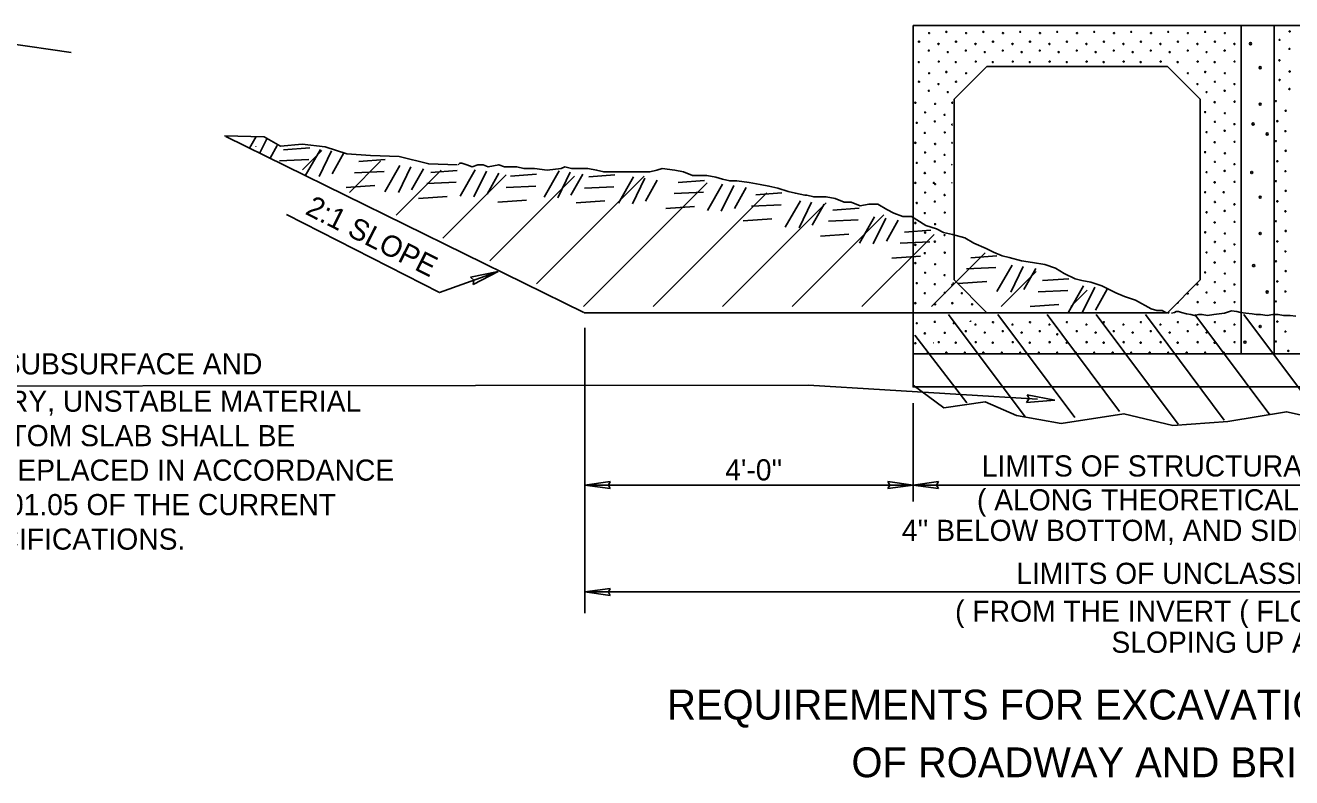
# Model space of a CAD drawing. Extents: x -61 to 299, y -30 to 298.
# Drawn here: x 140.6 to 217, y 108 to 153.4 of the extents above; entities that cross this region are included whole.
import ezdxf

# ---------------------------------------------------------------- set-up
doc = ezdxf.new("R2010")
doc.units = 0
doc.layers.add('Default', color=7, linetype='Continuous')
doc.layers.add('Level 1', color=7, linetype='Continuous')

msp = doc.modelspace()

# ---------------------------------------------------------------- linework, layer by layer
at = {"layer": 'Level 1'}
for p, q in [((213.916, 153.399), (215.896, 153.399)), ((196.591, 148.944), (198.571, 150.924)), ((198.571, 150.924), (209.461, 150.924)), ((209.461, 150.924), (211.441, 148.944)), ((196.591, 148.944), (196.591, 138.054)), ((211.441, 148.944), (211.441, 138.054)), ((174.246, 136.084), (152.644, 146.697)), ((154.09, 145.994), (154.486, 146.707)), ((154.454, 146.072), (154.467, 146.086)), ((155.139, 146.588), (154.704, 145.717)), ((155.753, 146.162), (155.337, 145.39)), ((156.139, 145.895), (157.723, 146.014)), ((155.882, 145.222), (157.664, 145.301)), ((157.279, 144.697), (158.436, 145.854)), ((157.446, 144.331), (158.357, 145.915)), ((159.03, 145.836), (158.278, 144.291)), ((159.782, 145.717), (159.07, 144.45)), ((160.104, 143.322), (161.994, 145.213)), ((160.673, 145.182), (162.257, 145.301)), ((160.416, 144.509), (162.198, 144.588)), ((162.238, 143.361), (163.148, 144.945)), ((162.929, 141.947), (165.64, 144.658)), ((163.822, 144.865), (163.069, 143.321)), ((164.574, 144.747), (163.861, 143.479)), ((165.029, 144.529), (166.613, 144.648)), ((166.792, 143.103), (167.702, 144.687)), ((168.376, 144.608), (167.623, 143.064)), ((169.128, 144.489), (168.415, 143.222)), ((169.821, 144.301), (171.405, 144.42)), ((171.85, 143.034), (172.761, 144.618)), ((173.434, 144.539), (172.682, 142.994)), ((174.187, 144.42), (173.474, 143.153)), ((159.921, 143.618), (161.644, 143.737)), ((164.772, 143.856), (166.554, 143.935)), ((165.754, 140.572), (169.56, 144.378)), ((168.579, 139.197), (173.688, 144.306)), ((169.564, 143.628), (171.346, 143.707)), ((171.404, 137.821), (177.888, 144.306)), ((174.229, 136.446), (181.696, 143.913)), ((174.286, 143.588), (176.068, 143.667)), ((174.543, 144.261), (176.127, 144.38)), ((176.345, 142.677), (177.256, 144.261)), ((177.929, 144.182), (177.177, 142.638)), ((178.681, 144.063), (177.969, 142.796)), ((179.949, 143.925), (181.533, 144.044)), ((181.711, 142.242), (182.622, 143.826)), ((183.295, 143.747), (182.542, 142.202)), ((184.047, 143.628), (183.334, 142.361)), ((164.277, 142.965), (166, 143.083)), ((178.424, 136.441), (185.287, 143.304)), ((179.691, 143.252), (181.473, 143.331)), ((184.621, 143.172), (186.205, 143.291)), ((169.069, 142.737), (170.791, 142.856)), ((173.791, 142.697), (175.513, 142.816)), ((179.196, 142.361), (180.919, 142.479)), ((182.624, 136.441), (188.879, 142.696)), ((184.364, 142.499), (186.146, 142.578)), ((186.403, 141.232), (187.314, 142.816)), ((187.987, 142.737), (187.235, 141.192)), ((188.74, 142.618), (188.027, 141.351)), ((189.274, 142.262), (190.858, 142.38)), ((183.869, 141.608), (185.592, 141.727)), ((186.824, 136.441), (192.357, 141.974)), ((189.017, 141.588), (190.799, 141.668)), ((190.878, 140.262), (191.789, 141.846)), ((192.462, 141.767), (191.71, 140.222)), ((193.215, 141.648), (192.502, 140.381)), ((188.522, 140.697), (190.245, 140.816)), ((191.024, 136.441), (195.381, 140.797)), ((193.591, 140.935), (195.175, 141.054)), ((193.333, 140.262), (195.115, 140.341)), ((192.838, 139.371), (194.561, 139.49)), ((195.225, 136.441), (198.46, 139.676)), ((197.59, 139.391), (199.174, 139.509)), ((169.084, 138.565), (167.42, 138.211)), ((169.084, 138.565), (167.577, 137.775)), ((197.333, 138.717), (199.115, 138.797)), ((199.174, 137.351), (200.085, 138.935)), ((199.425, 136.441), (201.542, 138.558)), ((200.758, 138.856), (200.006, 137.312)), ((201.511, 138.737), (200.798, 137.47)), ((198.571, 136.074), (196.591, 138.054)), ((196.838, 137.826), (198.561, 137.945)), ((201.927, 138.005), (203.511, 138.123)), ((203.491, 136.104), (204.402, 137.688)), ((205.075, 137.609), (204.322, 136.064)), ((211.441, 138.054), (209.461, 136.074)), ((201.669, 137.331), (203.451, 137.411)), ((203.625, 136.441), (204.624, 137.44)), ((205.827, 137.49), (205.114, 136.223)), ((194.116, 136.074), (174.276, 136.074)), ((194.116, 136.074), (198.571, 136.074)), ((198.571, 136.074), (209.461, 136.074)), ((201.174, 136.44), (202.897, 136.559)), ((196.254, 135.975), (200.867, 129.797)), ((199.224, 135.975), (203.877, 129.758)), ((202.194, 135.975), (206.57, 130.114)), ((205.164, 135.975), (210.114, 129.362)), ((208.134, 135.975), (212.886, 129.599)), ((211.104, 135.975), (215.638, 129.916)), ((214.074, 135.975), (218.687, 129.797)), ((174.316, 135.163), (174.316, 117.957)), ((194.224, 134.718), (197.353, 130.639)), ((194.115, 133.583), (194.115, 131.603)), ((213.916, 133.599), (215.896, 133.599)), ((187.808, 131.697), (201.616, 130.856)), ((194.115, 131.603), (195.382, 131.603)), ((195.976, 131.603), (197.224, 131.603)), ((202.663, 130.795), (200.966, 130.666)), ((202.663, 130.795), (200.994, 131.128)), ((194.116, 130.629), (194.116, 124.689)), ((174.316, 125.679), (175.848, 125.89)), ((174.316, 125.679), (194.116, 125.679)), ((174.316, 125.679), (175.848, 125.468)), ((194.116, 125.679), (192.583, 125.89)), ((194.116, 125.679), (192.583, 125.468)), ((194.116, 125.679), (195.648, 125.89)), ((194.116, 125.679), (195.648, 125.468)), ((235.681, 125.679), (194.116, 125.679)), ((174.316, 119.234), (175.848, 119.445)), ((174.316, 119.234), (255.547, 119.234)), ((174.316, 119.234), (175.848, 119.024))]:
    msp.add_line(p, q, dxfattribs=at)
for points in [[(194.116, 153.399), (213.916, 153.399), (213.916, 133.599), (194.116, 133.599), (194.116, 153.399)], [(215.896, 153.399), (235.696, 153.399), (235.696, 133.599), (215.896, 133.599), (215.896, 153.399)], [(139.432, 152.319), (143.313, 151.764)], [(152.575, 146.746), (154.971, 146.687), (155.961, 146.113), (157.268, 146.232), (158.654, 146.073), (159.961, 145.657), (161.386, 145.558), (163.109, 145.499), (164.891, 145.044), (166.613, 144.984)], [(166.663, 144.994), (166.762, 145.093), (166.881, 145.093), (167.197, 144.994), (167.514, 144.875), (167.851, 144.994), (168.168, 144.994), (168.484, 144.875), (169.118, 144.994), (169.455, 144.875), (169.771, 144.875), (170.207, 144.875), (170.623, 144.776), (171.276, 144.776), (172.029, 144.677), (172.88, 144.776), (173.098, 144.875), (173.514, 144.776), (173.949, 144.776), (174.484, 144.776), (175.018, 144.677), (175.454, 144.558), (175.771, 144.558), (176.305, 144.558), (176.939, 144.558), (177.493, 144.558), (177.909, 144.558), (178.226, 144.558), (178.662, 144.677), (178.978, 144.776), (179.731, 144.677), (180.265, 144.558), (180.8, 144.341), (181.335, 144.341), (181.671, 144.341), (182.206, 144.242), (182.622, 144.123), (183.057, 144.024), (183.473, 144.024), (184.225, 143.925), (184.879, 143.806), (185.413, 143.707), (185.948, 143.588), (186.582, 143.39), (187.017, 143.271), (187.591, 143.153), (187.71, 143.153), (188.126, 143.054), (188.562, 143.054), (188.878, 143.054), (189.413, 142.955), (189.948, 142.737), (190.383, 142.737), (190.918, 142.519), (191.452, 142.618), (191.987, 142.618), (192.522, 142.301), (192.957, 142.083), (193.492, 141.866), (194.026, 141.866), (194.343, 141.668), (194.878, 141.331), (195.531, 141.133), (195.947, 140.915), (196.482, 140.796), (197.234, 140.579), (197.769, 140.262), (198.521, 139.945), (198.957, 139.727), (199.491, 139.509), (199.907, 139.41), (200.659, 139.193), (201.313, 139.094), (202.065, 138.975), (202.699, 138.757), (203.233, 138.44), (203.887, 138.123), (204.303, 138.024), (204.837, 137.906), (205.491, 137.688), (206.342, 137.272), (206.877, 137.054), (207.53, 136.836), (208.48, 136.302), (208.817, 136.203), (209.134, 136.203), (209.233, 136.143), (209.352, 136.084), (209.411, 136.044)], [(156.316, 142.004), (165.536, 137.284), (169.085, 138.564)], [(167.577, 137.775), (167.62, 138.039), (167.42, 138.211)], [(209.708, 136.044), (209.886, 136.084), (209.985, 136.143), (210.124, 136.143), (210.302, 136.084), (210.599, 136.005), (210.876, 135.965), (211.094, 135.906), (211.332, 135.965), (211.549, 135.965), (211.866, 135.906), (212.262, 135.965), (212.896, 136.044), (213.331, 136.183), (213.648, 136.143), (213.866, 136.084), (214.183, 136.044), (214.579, 136.005), (214.816, 135.965), (215.074, 135.965), (215.47, 135.906), (215.826, 135.965), (216.143, 135.965), (216.46, 135.906), (216.856, 135.906), (217.212, 135.866)], [(194.115, 133.583), (194.115, 131.603), (235.695, 131.603), (235.695, 133.583)], [(81.48, 132.589), (107.457, 131.619), (187.808, 131.697)], [(194.125, 131.708), (195.967, 130.342), (198.462, 130.698), (200.343, 129.867), (203.055, 129.392), (206.837, 129.986), (209.787, 129.273), (213.094, 129.51), (216.638, 130.104), (219.846, 129.392), (222.915, 129.986), (224.796, 129.629), (227.271, 130.223), (230.696, 129.748), (233.191, 130.104), (235.705, 131.708)], [(200.966, 130.666), (201.111, 130.892), (200.994, 131.128)], [(175.848, 125.89), (175.73, 125.677), (175.848, 125.468)], [(192.583, 125.468), (192.702, 125.681), (192.583, 125.89)], [(195.648, 125.89), (195.53, 125.677), (195.648, 125.468)], [(175.848, 119.445), (175.73, 119.232), (175.848, 119.024)]]:
    msp.add_lwpolyline(points, dxfattribs=at)
for centre, radius in [((195.077, 152.93), 0.0319), ((196.118, 153.001), 0.0319), ((197.309, 152.93), 0.0319), ((198.35, 153.001), 0.0319), ((199.54, 152.93), 0.0319), ((200.581, 153.001), 0.0319), ((201.771, 152.93), 0.0319), ((202.812, 153.001), 0.0319), ((204.002, 152.93), 0.0319), ((205.043, 153.001), 0.0319), ((206.233, 152.93), 0.0319), ((207.274, 153.001), 0.0319), ((208.465, 152.93), 0.0319), ((209.506, 153.001), 0.0319), ((210.696, 152.93), 0.0319), ((211.737, 153.001), 0.0319), ((212.927, 152.93), 0.0319), ((216.832, 153.033), 0.0319), ((194.472, 152.417), 0.0319), ((195.648, 152.274), 0.0319), ((196.703, 152.417), 0.0319), ((197.879, 152.274), 0.0319), ((198.934, 152.417), 0.0319), ((200.11, 152.274), 0.0319), ((201.165, 152.417), 0.0319), ((202.341, 152.274), 0.0319), ((203.397, 152.417), 0.0319), ((204.573, 152.274), 0.0319), ((205.628, 152.417), 0.0319), ((206.804, 152.274), 0.0319), ((207.859, 152.417), 0.0319), ((209.035, 152.274), 0.0319), ((210.09, 152.417), 0.0319), ((211.266, 152.274), 0.0319), ((212.321, 152.417), 0.0319), ((213.498, 152.274), 0.0319), ((214.47, 152.293), 0.0638), ((216.226, 152.52), 0.0319), ((195.063, 151.875), 0.0319), ((196.204, 151.789), 0.0319), ((197.294, 151.875), 0.0319), ((198.435, 151.789), 0.0319), ((199.526, 151.875), 0.0319), ((200.666, 151.789), 0.0319), ((201.757, 151.875), 0.0319), ((202.897, 151.789), 0.0319), ((203.988, 151.875), 0.0319), ((205.129, 151.789), 0.0319), ((206.219, 151.875), 0.0319), ((207.36, 151.789), 0.0319), ((208.45, 151.875), 0.0319), ((209.591, 151.789), 0.0319), ((210.682, 151.875), 0.0319), ((211.822, 151.789), 0.0319), ((212.913, 151.875), 0.0319), ((216.212, 151.287), 0.0319), ((216.817, 151.978), 0.0319), ((194.457, 151.183), 0.0319), ((195.077, 150.513), 0.0319), ((195.662, 151.212), 0.0319), ((196.118, 150.585), 0.0319), ((196.689, 151.183), 0.0319), ((197.309, 150.513), 0.0319), ((197.893, 151.212), 0.0319), ((198.92, 151.183), 0.0319), ((200.125, 151.212), 0.0319), ((201.151, 151.183), 0.0319), ((202.356, 151.212), 0.0319), ((203.382, 151.183), 0.0319), ((204.587, 151.212), 0.0319), ((205.614, 151.183), 0.0319), ((206.818, 151.212), 0.0319), ((207.845, 151.183), 0.0319), ((209.049, 151.212), 0.0319), ((210.076, 151.183), 0.0319), ((210.696, 150.513), 0.0319), ((211.281, 151.212), 0.0319), ((211.737, 150.585), 0.0319), ((212.307, 151.183), 0.0319), ((212.927, 150.513), 0.0319), ((213.512, 151.212), 0.0319), ((215.052, 150.845), 0.0638), ((216.832, 150.617), 0.0319), ((194.472, 150), 0.0319), ((195.648, 149.857), 0.0319), ((196.703, 150), 0.0319), ((211.266, 149.857), 0.0319), ((212.321, 150), 0.0319), ((213.498, 149.857), 0.0319), ((216.226, 150.103), 0.0319), ((195.063, 149.458), 0.0319), ((196.204, 149.373), 0.0319), ((211.822, 149.373), 0.0319), ((212.913, 149.458), 0.0319), ((216.817, 149.561), 0.0319), ((194.251, 148.732), 0.0319), ((195.441, 148.661), 0.0319), ((212.307, 148.767), 0.0319), ((213.512, 148.795), 0.0319), ((215.052, 148.649), 0.0638), ((216.005, 148.835), 0.0319), ((216.59, 148.25), 0.0319), ((194.337, 147.52), 0.0319), ((194.836, 148.147), 0.0319), ((195.427, 147.605), 0.0319), ((196.012, 148.005), 0.0319), ((211.737, 148.168), 0.0319), ((212.321, 147.583), 0.0319), ((212.927, 148.097), 0.0319), ((213.498, 147.441), 0.0319), ((214.625, 147.452), 0.0638), ((216.091, 147.623), 0.0319), ((194.822, 146.914), 0.0319), ((196.026, 146.943), 0.0319), ((211.822, 146.956), 0.0319), ((212.913, 147.042), 0.0319), ((215.48, 146.85), 0.0638), ((216.576, 147.017), 0.0319), ((194.251, 146.315), 0.0319), ((195.441, 146.244), 0.0319), ((212.307, 146.35), 0.0319), ((213.512, 146.379), 0.0319), ((216.005, 146.419), 0.0319), ((194.836, 145.731), 0.0319), ((195.427, 145.189), 0.0319), ((196.012, 145.588), 0.0319), ((211.737, 145.752), 0.0319), ((212.321, 145.167), 0.0319), ((212.927, 145.68), 0.0319), ((216.091, 145.206), 0.0319), ((216.59, 145.834), 0.0319), ((194.337, 145.103), 0.0319), ((194.822, 144.498), 0.0319), ((196.026, 144.526), 0.0319), ((211.822, 144.54), 0.0319), ((212.913, 144.625), 0.0319), ((213.498, 145.024), 0.0319), ((214.544, 144.527), 0.0638), ((216.576, 144.601), 0.0319), ((194.251, 143.899), 0.0319), ((195.363, 143.899), 0.0319), ((195.441, 143.828), 0.0319), ((212.307, 143.934), 0.0319), ((213.512, 143.962), 0.0319), ((216.005, 144.002), 0.0319), ((194.836, 143.314), 0.0319), ((196.012, 143.172), 0.0319), ((211.737, 143.335), 0.0319), ((212.849, 143.335), 0.0319), ((215.052, 143.042), 0.0638), ((216.59, 143.417), 0.0319), ((194.337, 142.687), 0.0319), ((194.822, 142.081), 0.0319), ((195.427, 142.772), 0.0319), ((196.026, 142.11), 0.0319), ((211.822, 142.123), 0.0319), ((212.321, 142.75), 0.0319), ((212.913, 142.209), 0.0319), ((213.498, 142.608), 0.0319), ((216.091, 142.79), 0.0319), ((216.576, 142.184), 0.0319), ((194.251, 141.482), 0.0319), ((195.441, 141.411), 0.0319), ((212.307, 141.517), 0.0319), ((213.512, 141.546), 0.0319), ((216.005, 141.585), 0.0319), ((194.836, 140.898), 0.0319), ((196.012, 140.755), 0.0319), ((211.737, 140.919), 0.0319), ((212.927, 140.847), 0.0319), ((215.052, 140.846), 0.0638), ((216.59, 141.001), 0.0319), ((194.251, 140.164), 0.0319), ((195.427, 140.356), 0.0319), ((212.321, 140.334), 0.0319), ((212.913, 139.792), 0.0319), ((213.498, 140.191), 0.0319), ((216.091, 140.373), 0.0319), ((194.251, 139.066), 0.0319), ((194.822, 139.665), 0.0319), ((196.026, 139.693), 0.0319), ((211.822, 139.707), 0.0319), ((212.307, 139.101), 0.0319), ((213.512, 139.129), 0.0319), ((216.005, 139.169), 0.0319), ((216.576, 139.768), 0.0319), ((194.836, 138.481), 0.0319), ((195.441, 138.994), 0.0319), ((196.012, 138.339), 0.0319), ((211.737, 138.502), 0.0319), ((212.927, 138.431), 0.0319), ((214.662, 138.914), 0.0638), ((216.59, 138.584), 0.0319), ((194.337, 137.854), 0.0319), ((195.427, 137.79), 0.0319), ((196.482, 137.747), 0.0319), ((211.266, 137.775), 0.0319), ((212.321, 137.917), 0.0319), ((213.498, 137.775), 0.0319), ((216.091, 137.957), 0.0319), ((194.822, 137.248), 0.0319), ((196.026, 137.277), 0.0319), ((197.053, 137.248), 0.0319), ((210.682, 137.226), 0.0319), ((211.822, 137.29), 0.0319), ((212.913, 137.376), 0.0319), ((215.48, 137.319), 0.0638), ((216.005, 136.752), 0.0319), ((216.576, 137.351), 0.0319), ((194.251, 136.649), 0.0319), ((195.441, 136.578), 0.0319), ((196.482, 136.649), 0.0319), ((197.673, 136.578), 0.0319), ((211.281, 136.713), 0.0319), ((212.307, 136.684), 0.0319), ((213.512, 136.713), 0.0319), ((194.337, 135.437), 0.0319), ((195.427, 135.523), 0.0319), ((196.568, 135.437), 0.0319), ((197.879, 135.358), 0.0319), ((198.934, 135.501), 0.0319), ((200.11, 135.358), 0.0319), ((201.165, 135.501), 0.0319), ((202.341, 135.358), 0.0319), ((203.397, 135.501), 0.0319), ((204.573, 135.358), 0.0319), ((205.628, 135.501), 0.0319), ((206.804, 135.358), 0.0319), ((207.859, 135.501), 0.0319), ((209.035, 135.358), 0.0319), ((210.09, 135.501), 0.0319), ((211.266, 135.358), 0.0319), ((212.321, 135.501), 0.0319), ((213.498, 135.358), 0.0319), ((215.052, 135.239), 0.0638), ((216.091, 135.54), 0.0319), ((194.822, 134.832), 0.0319), ((196.026, 134.86), 0.0319), ((197.294, 134.959), 0.0319), ((198.435, 134.874), 0.0319), ((199.526, 134.959), 0.0319), ((200.666, 134.874), 0.0319), ((201.757, 134.959), 0.0319), ((202.812, 134.767), 0.0319), ((203.988, 134.959), 0.0319), ((205.129, 134.874), 0.0319), ((206.219, 134.959), 0.0319), ((207.36, 134.874), 0.0319), ((208.45, 134.959), 0.0319), ((209.591, 134.874), 0.0319), ((210.682, 134.959), 0.0319), ((211.822, 134.874), 0.0319), ((212.913, 134.959), 0.0319), ((216.576, 134.935), 0.0319), ((194.251, 134.233), 0.0319), ((194.999, 133.669), 0.0319), ((195.662, 134.296), 0.0319), ((196.118, 133.669), 0.0319), ((196.689, 134.268), 0.0319), ((197.231, 133.669), 0.0319), ((197.893, 134.296), 0.0319), ((198.35, 133.669), 0.0319), ((198.92, 134.268), 0.0319), ((199.462, 133.669), 0.0319), ((200.125, 134.296), 0.0319), ((200.581, 133.669), 0.0319), ((201.151, 134.268), 0.0319), ((201.693, 133.669), 0.0319), ((202.356, 134.296), 0.0319), ((202.812, 133.669), 0.0319), ((203.382, 134.268), 0.0319), ((203.924, 133.669), 0.0319), ((204.587, 134.296), 0.0319), ((205.043, 133.669), 0.0319), ((205.614, 134.268), 0.0319), ((206.155, 133.669), 0.0319), ((206.818, 134.296), 0.0319), ((207.274, 133.669), 0.0319), ((207.845, 134.268), 0.0319), ((208.387, 133.669), 0.0319), ((209.049, 134.296), 0.0319), ((209.506, 133.669), 0.0319), ((210.076, 134.268), 0.0319), ((210.618, 133.669), 0.0319), ((211.281, 134.296), 0.0319), ((211.737, 133.669), 0.0319), ((212.307, 134.268), 0.0319), ((212.849, 133.669), 0.0319), ((213.512, 134.296), 0.0319), ((214.139, 134.298), 0.0638), ((216.005, 134.336), 0.0319), ((216.754, 133.772), 0.0319)]:
    msp.add_circle(centre, radius, dxfattribs=at)
for centre, start, end in [((196.482, 148.732), 33.58709, 325.17468), ((196.482, 147.413), 67.00985, 291.75191), ((196.482, 146.315), 88.87383, 269.88793), ((196.482, 144.997), 115.32965, 243.43211), ((196.482, 143.899), 143.41049, 215.35128), ((196.568, 137.854), 107.18474, 339.54116), ((209.506, 136.086), 253.61132, 19.66037), ((210.076, 136.684), 246.78194, 26.48974), ((197.595, 135.537), 30.63761, 208.68056), ((195.363, 134.233), 99.16668, 140.15149)]:
    msp.add_arc(centre, 0.0319, start, end, dxfattribs=at)

# ---------------------------------------------------------------- texts
at = {"layer": 'Default'}
msp.add_text("4'-0''", height=1.2749, dxfattribs=at).set_placement((182.782, 125.963))
at = {"layer": 'Level 1'}
msp.add_text('2:1 SLOPE', height=1.2749, rotation=333.07836, dxfattribs=at).set_placement((157.38, 142.049))
for s, height, p in [('LEVEL UNEVEN SUBSURFACE AND', 1.27493, (125.775, 132.354)), ('WHEN NECESSARY, UNSTABLE MATERIAL', 1.27493, (125.677, 130.103)), ('UNDER THE BOTTOM SLAB SHALL BE', 1.27493, (125.677, 128.024)), ('REMOVED AND REPLACED IN ACCORDANCE', 1.27493, (125.677, 125.945)), ('LIMITS OF STRUCTURAL EXCAVATION,UNCL.', 1.27493, (198.257, 126.197)), ('( ALONG THEORETICAL LINES AT THE TOP,', 1.27493, (197.967, 124.154)), ('WITH SECTION 501.05 OF THE CURRENT', 1.27493, (125.677, 123.866)), ('STANDARD SPECIFICATIONS.', 1.27493, (125.677, 121.787)), ("4'' BELOW BOTTOM, AND SIDES OF BOTTOM SLAB ).", 1.27493, (193.436, 122.313)), ('LIMITS OF UNCLASSIFIED EXCAVATION', 1.27493, (200.337, 119.722)), ('( FROM THE INVERT ( FLOWLINE ) OF THE BOX', 1.27493, (196.648, 117.441)), ('SLOPING UP AND OUT. )', 1.27493, (206.077, 115.568)), ('REQUIREMENTS FOR EXCAVATION OF PRECAST R.C.B. CULVERTS', 1.8, (179.277, 111.544)), ('OF ROADWAY AND BRIDGE CLASSIFICATION.', 1.8, (190.395, 108.066))]:
    msp.add_text(s, height=height, dxfattribs=at).set_placement(p)

doc.saveas('drawing.dxf')
